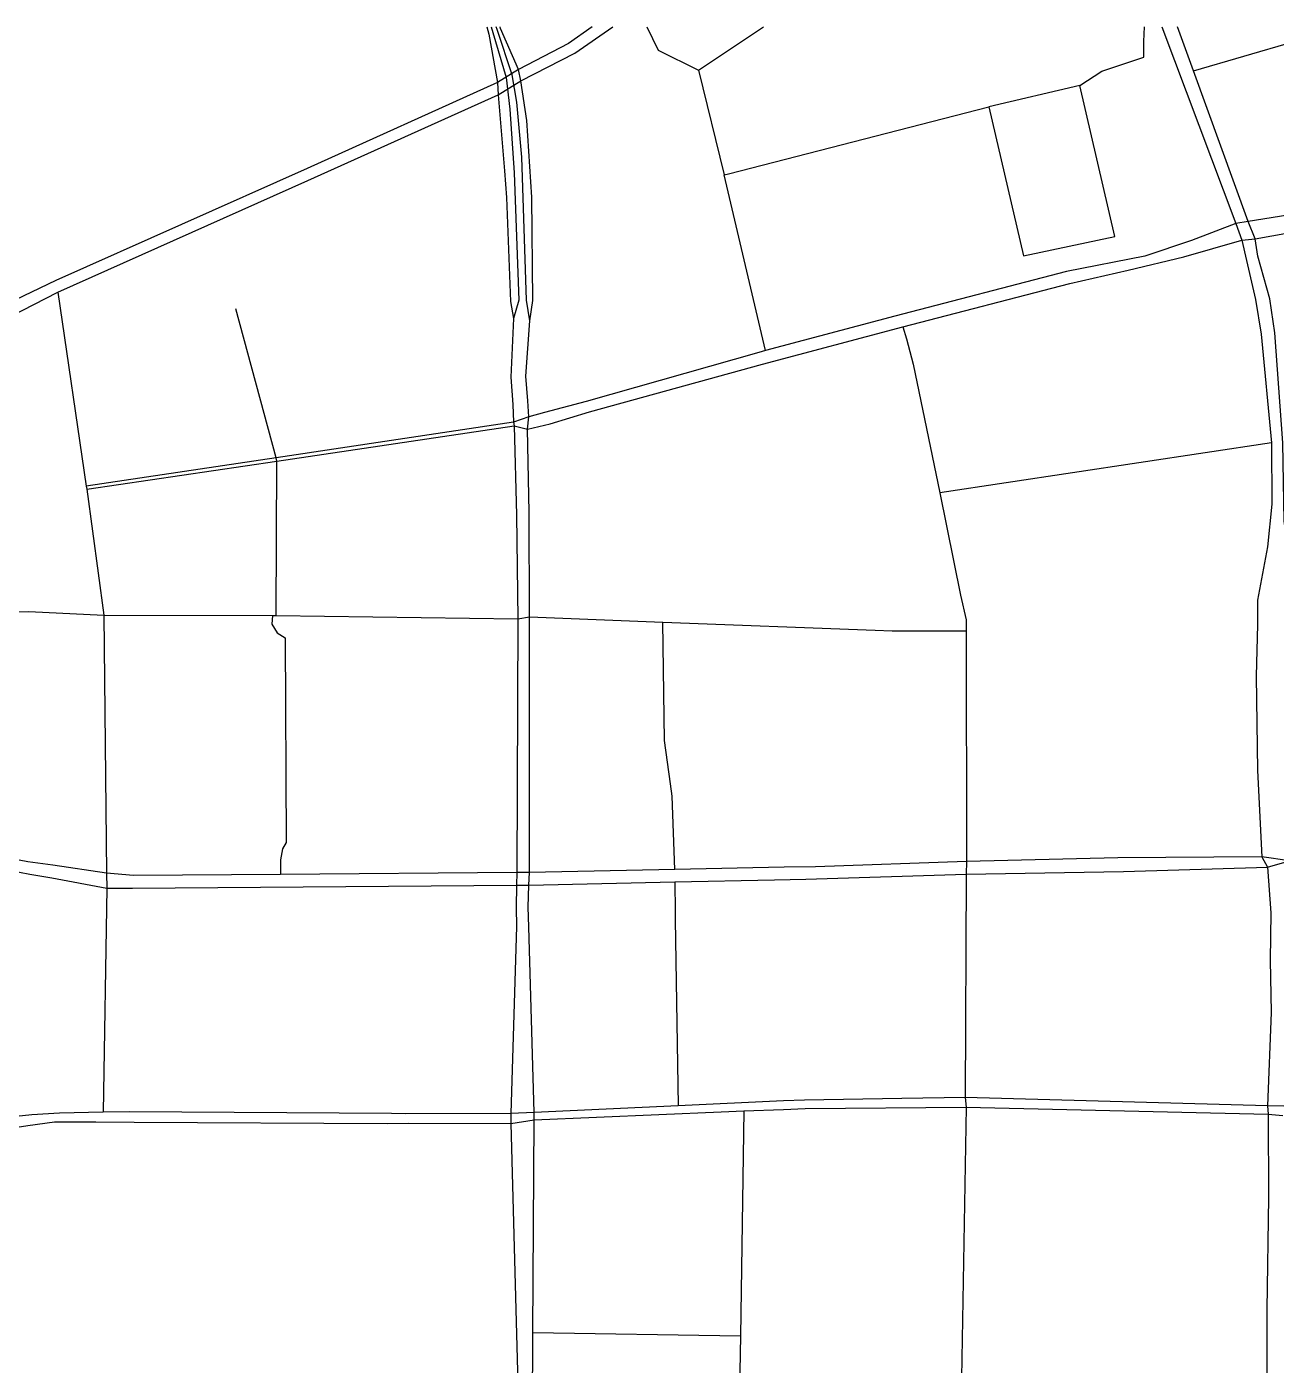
# Model space of a CAD drawing. Header units: inches. Extents: x 13377022 to 13384502, y 3544620 to 3549120.
# Drawn here: x 13379717 to 13381412, y 3547304 to 3549120 of the extents above; entities that cross this region are included whole.
import ezdxf

# ---------------------------------------------------------------- set-up
doc = ezdxf.new("R2010")
doc.units = ezdxf.units.IN
doc.header["$MEASUREMENT"] = 0

msp = doc.modelspace()

# ---------------------------------------------------------------- linework, layer by layer
for points in [[(13380484, 3549119.6), (13380451.6, 3549097.1), (13380383.9, 3549061.6), (13380355.5, 3549043.9), (13380097.4, 3548927.4), (13379756.4, 3548775.4), (13379657, 3548728), (13379637.3, 3548720.6), (13379575.7, 3548698), (13379500.3, 3548672.2), (13379456.8, 3548661.3), (13379405.9, 3548651.7), (13379376.5, 3548646.9), (13379343.6, 3548642.7), (13379269.8, 3548637.2), (13379222.3, 3548632.5), (13379189.8, 3548630.5), (13379160.2, 3548628.7), (13379078.7, 3548623.8), (13378829, 3548610.5)], [(13378829.2, 3548589.8), (13379074.4, 3548604.2), (13379157.8, 3548608.9), (13379186.6, 3548610.6), (13379284.8, 3548616.1), (13379343.8, 3548619.4), (13379386.1, 3548624), (13379411, 3548626.7), (13379467, 3548637.6), (13379507.6, 3548646.7), (13379548.9, 3548659.2), (13379573.1, 3548668), (13379646.9, 3548702.3), (13379759.3, 3548759.5), (13380098.4, 3548911.1), (13380356.6, 3549027.5), (13380387.3, 3549046.2), (13380460.4, 3549084), (13380511.9, 3549119.6)], [(13380340.9, 3549119.6), (13380343.8, 3549109.6)], [(13380347.1, 3549119.6), (13380349.4, 3549111.8), (13380367.4, 3549050.8), (13380372.1, 3549007.7), (13380378.1, 3548921.7), (13380384.3, 3548748.9)], [(13380394.9, 3548748.8), (13380388.7, 3548942.7), (13380381.9, 3549017.5), (13380375.2, 3549054.4), (13380354.9, 3549116.1), (13380353.9, 3549119.6)], [(13380359.7, 3549117.5), (13380359.1, 3549119.6)], [(13380394.1, 3548645.6), (13380399.2, 3548720.6), (13380403.4, 3548748.3), (13380402.2, 3548888.3), (13380395.1, 3548992.3), (13380387.3, 3549046.2), (13380383.9, 3549061.6), (13380359.7, 3549117.5)], [(13380480.4, 3548597.4), (13380714.7, 3548662), (13380905.1, 3548712.5), (13381131.7, 3548771.6), (13381210.9, 3548789.6), (13381286.4, 3548807.8), (13381365, 3548830), (13381383.3, 3548832), (13381508.8, 3548854.7), (13381660.1, 3548882.6), (13381969.1, 3548942.9), (13382069.2, 3548963.3), (13382088.9, 3548969.2), (13382151.1, 3548980.3), (13382229.4, 3549009.4), (13382527.9, 3549119.6)], [(13380558, 3549119.6), (13380573.4, 3549087.9), (13380628.3, 3549060.9), (13380663.1, 3548918.6)], [(13380628.3, 3549060.9), (13380716.2, 3549119.6)], [(13381145.2, 3549040), (13381175.2, 3549059.5), (13381232.1, 3549078.6), (13381231.9, 3549099.6), (13381233.2, 3549119.6)], [(13381256.7, 3549119.6), (13381357.1, 3548852.7), (13381365, 3548830), (13381371.3, 3548802.7)], [(13381386.9, 3548808.7), (13381383.3, 3548832), (13381373.8, 3548855.6), (13381299.5, 3549059.8), (13381277.7, 3549119.6)], [(13381299.5, 3549059.8), (13381504.5, 3549119.6)], [(13380343.8, 3549109.6), (13380355.5, 3549043.9), (13380356.6, 3549027.5), (13380365.2, 3548924.1), (13380367.5, 3548887.9), (13380373, 3548746.8), (13380377, 3548724), (13380373.6, 3548644.3)], [(13380718.9, 3548680.4), (13380663.1, 3548918.6), (13380668.8, 3548920.1), (13381021.7, 3549011), (13381068.9, 3548808.9), (13381192.8, 3548835), (13381145.2, 3549040), (13381021.7, 3549011)], [(13382059.8, 3548979.2), (13381861.2, 3548936.3), (13381767.8, 3548921.6), (13381658.9, 3548899.3), (13381546.4, 3548883.2), (13381373.8, 3548855.6), (13381357.1, 3548852.7), (13381296.9, 3548829.7), (13381233.4, 3548808.7), (13381127.4, 3548787.7), (13380894.5, 3548727.1), (13380718.9, 3548680.4), (13380709.9, 3548678), (13380475.9, 3548611.4)], [(13381403, 3548750.6), (13381386.9, 3548808.7)], [(13381371.3, 3548802.7), (13381383.5, 3548749.5)], [(13379759.3, 3548759.5), (13379797.8, 3548496.5), (13379798.3, 3548492.3), (13379821.7, 3548321.8), (13379825, 3547971.8), (13379825.5, 3547951.3)], [(13380055.1, 3548321), (13380056.4, 3548530.6), (13380055.1, 3548535.1), (13380000.7, 3548736.9)], [(13380384.3, 3548748.9), (13380377, 3548724)], [(13380399.2, 3548720.6), (13380394.9, 3548748.8)], [(13381383.5, 3548749.5), (13381391.2, 3548702.9), (13381405.3, 3548555.5), (13381405.9, 3548472.1), (13381399.9, 3548414.3), (13381386.5, 3548342)], [(13381443.2, 3548339.4), (13381438.1, 3548378.5), (13381427.3, 3548414.4), (13381422.3, 3548448.9), (13381420.5, 3548555.1), (13381409.8, 3548704.6), (13381403, 3548750.6)], [(13380905.1, 3548712.5), (13380910.4, 3548696.5)], [(13380910.4, 3548696.5), (13380919.2, 3548662.2)], [(13380919.2, 3548662.2), (13380955.5, 3548487.5), (13380983.4, 3548348.7)], [(13380373.6, 3548644.3), (13380376.2, 3548607.3)], [(13380396.8, 3548612.3), (13380394.1, 3548645.6)], [(13380376.2, 3548607.3), (13380377.3, 3548583.5), (13380378.1, 3548578.2), (13380381.1, 3548457.1), (13380383.3, 3548316.8), (13380381.9, 3547972.6), (13380381.5, 3547955.3), (13380380.9, 3547925)], [(13380397.3, 3547925.6), (13380398.2, 3547955.4), (13380398.7, 3547972.6), (13380398.9, 3548319.2), (13380398.5, 3548461.2), (13380396.1, 3548573.8), (13380398.1, 3548590.7), (13380396.8, 3548612.3)], [(13380475.9, 3548611.4), (13380419.4, 3548596.4)], [(13380419.4, 3548596.4), (13380398.1, 3548590.7), (13380377.3, 3548583.5)], [(13380426.9, 3548581.3), (13380480.4, 3548597.4)], [(13380377.3, 3548583.5), (13380055.1, 3548535.1), (13379797.8, 3548496.5)], [(13379798.3, 3548492.3), (13380056.4, 3548530.6), (13380378.1, 3548578.2)], [(13380378.1, 3548578.2), (13380396.1, 3548573.8), (13380426.9, 3548581.3)], [(13381405.3, 3548555.5), (13380955.5, 3548487.5)], [(13380983.4, 3548348.7), (13380991.3, 3548315.2)], [(13381386.5, 3548342), (13381386.1, 3548309)], [(13379697.3, 3548326.3), (13379719.9, 3548326.6)], [(13379719.9, 3548326.6), (13379821.7, 3548321.8), (13380050.3, 3548321.1), (13380055.1, 3548321), (13380383.3, 3548316.8), (13380398.9, 3548319.2), (13380579.8, 3548312.2), (13380867.8, 3548301.1)], [(13380050.3, 3548321.1), (13380049.6, 3548309.4), (13380056.5, 3548297.7), (13380067.5, 3548290.9), (13380068.8, 3548013.1), (13380064, 3548004.8), (13380061.3, 3547989.7), (13380061.3, 3547982.6), (13380061.3, 3547969.9)], [(13380596.2, 3547976.7), (13380592.5, 3548076.1), (13380590.2, 3548092.9), (13380582.2, 3548151.8), (13380579.8, 3548312.2)], [(13380867.8, 3548301.1), (13380890.8, 3548300.5)], [(13380890.8, 3548300.5), (13380991.2, 3548300.5)], [(13380991.3, 3548315.2), (13380991.2, 3548300.5), (13380991.6, 3547987.6), (13380991, 3547970.4), (13380989.9, 3547667.2), (13380991, 3547654.4), (13380984.4, 3547260.9), (13380994.5, 3547002.7), (13380978.5, 3546810.3), (13380974.7, 3546752.5), (13380977.2, 3546662.7), (13380939.3, 3546458.6), (13380929.4, 3546408.2)], [(13381386.1, 3548309), (13381384.7, 3548238.9), (13381386.1, 3548110.7), (13381392.1, 3547994), (13381399.7, 3547979.6), (13381404.2, 3547917.8), (13381403.5, 3547853.5), (13381404.9, 3547782.6), (13381399.8, 3547656.1), (13381400.9, 3547644.8)], [(13379718.5, 3547987), (13379583.6, 3548012.6), (13379408.9, 3548045.7), (13379308.4, 3548067.7), (13379185.3, 3548090)], [(13379184.8, 3548071.6), (13379225.4, 3548065.5), (13379407.6, 3548031), (13379580.5, 3547997.6), (13379721, 3547970.5)], [(13381429.8, 3547988.3), (13381392.1, 3547994), (13381196.7, 3547992.5), (13380991.6, 3547987.6), (13380786.8, 3547980.1)], [(13379752.4, 3547982.3), (13379718.5, 3547987)], [(13380744.4, 3547979.8), (13380596.2, 3547976.7), (13380398.7, 3547972.6), (13380381.9, 3547972.6), (13380061.3, 3547969.9), (13379861.7, 3547968.6), (13379825, 3547971.8), (13379752.4, 3547982.3)], [(13380786.8, 3547980.1), (13380744.4, 3547979.8)], [(13380773.9, 3547963.4), (13380991, 3547970.4), (13381204.4, 3547973.8), (13381399.7, 3547979.6), (13381429.8, 3547988.3)], [(13379721, 3547970.5), (13379750.9, 3547965.4)], [(13379750.9, 3547965.4), (13379825.5, 3547951.3), (13379860.5, 3547951.4), (13380381.5, 3547955.3), (13380398.2, 3547955.4), (13380595.8, 3547959.8), (13380731.2, 3547962.8)], [(13380595.8, 3547959.8), (13380596.4, 3547919.3)], [(13380731.2, 3547962.8), (13380773.9, 3547963.4)], [(13379825.5, 3547951.3), (13379820.7, 3547647.3)], [(13380380.9, 3547925), (13380381.2, 3547899.2)], [(13380397.8, 3547899), (13380397.3, 3547925.6)], [(13380596.4, 3547919.3), (13380596.6, 3547908.9)], [(13380596.6, 3547908.9), (13380600.5, 3547656.3)], [(13380381.2, 3547899.2), (13380373.4, 3547645.8), (13380373.8, 3547632.2), (13380384.1, 3547245.8), (13380375.4, 3546959), (13380366.6, 3546726.9), (13380362, 3546685.1)], [(13380381, 3546689.2), (13380386.8, 3546729.6), (13380388, 3546748.2), (13380400.1, 3546970.6), (13380403, 3547242.2), (13380403.6, 3547348.5), (13380405.3, 3547636.9), (13380405.4, 3547647.2), (13380397.8, 3547899)], [(13380772.1, 3547664), (13380743.3, 3547662.9)], [(13381399.8, 3547656.1), (13380989.9, 3547667.2), (13380903.8, 3547666), (13380772.1, 3547664)], [(13380211.9, 3547645.5), (13379856.4, 3547647.9), (13379820.7, 3547647.3), (13379761.4, 3547646.2), (13379724, 3547644)], [(13380230.5, 3547645.4), (13380211.9, 3547645.5)], [(13380743.3, 3547662.9), (13380600.5, 3547656.3), (13380405.4, 3547647.2), (13380373.4, 3547645.8), (13380230.5, 3547645.4)], [(13380234.2, 3547632.5), (13380373.8, 3547632.2), (13380405.3, 3547636.9), (13380658.8, 3547648), (13380689.8, 3547649.1), (13380743.6, 3547650.9)], [(13380689.8, 3547649.1), (13380685, 3547344.3), (13380683.5, 3547246.9)], [(13380743.6, 3547650.9), (13380772.7, 3547652.4)], [(13380772.7, 3547652.4), (13380991, 3547654.4), (13381400.9, 3547644.8), (13381420.8, 3547643)], [(13381459.7, 3547659.8), (13381421.8, 3547655.5), (13381399.8, 3547656.1)], [(13379724, 3547644), (13379702.8, 3547641.6)], [(13379704.2, 3547627.3), (13379718.4, 3547629.2)], [(13379718.4, 3547629.2), (13379754.5, 3547634.6), (13379810.6, 3547634.5), (13379862.9, 3547633.8), (13380205.8, 3547632.2)], [(13380205.8, 3547632.2), (13380234.2, 3547632.5)], [(13381400.9, 3547644.8), (13381401, 3547531.6), (13381399, 3547379.8), (13381398.4, 3547162.8), (13381398.8, 3546989.1), (13381398.5, 3546857.3), (13381411.2, 3546804.9), (13381409.3, 3546547.4), (13381409, 3546508.4), (13381409.3, 3546440.4), (13381409.1, 3546377.4), (13381405, 3546304.8), (13381391.5, 3546185.9), (13381376.8, 3546056.2), (13381361.2, 3545935.3), (13381329, 3545685.7), (13381319.3, 3545620.2), (13381314.4, 3545606.4), (13381306.8, 3545522.7), (13381299.5, 3545478.1)], [(13380403.6, 3547348.5), (13380685, 3547344.3)]]:
    msp.add_lwpolyline(points)

doc.saveas('drawing.dxf')
